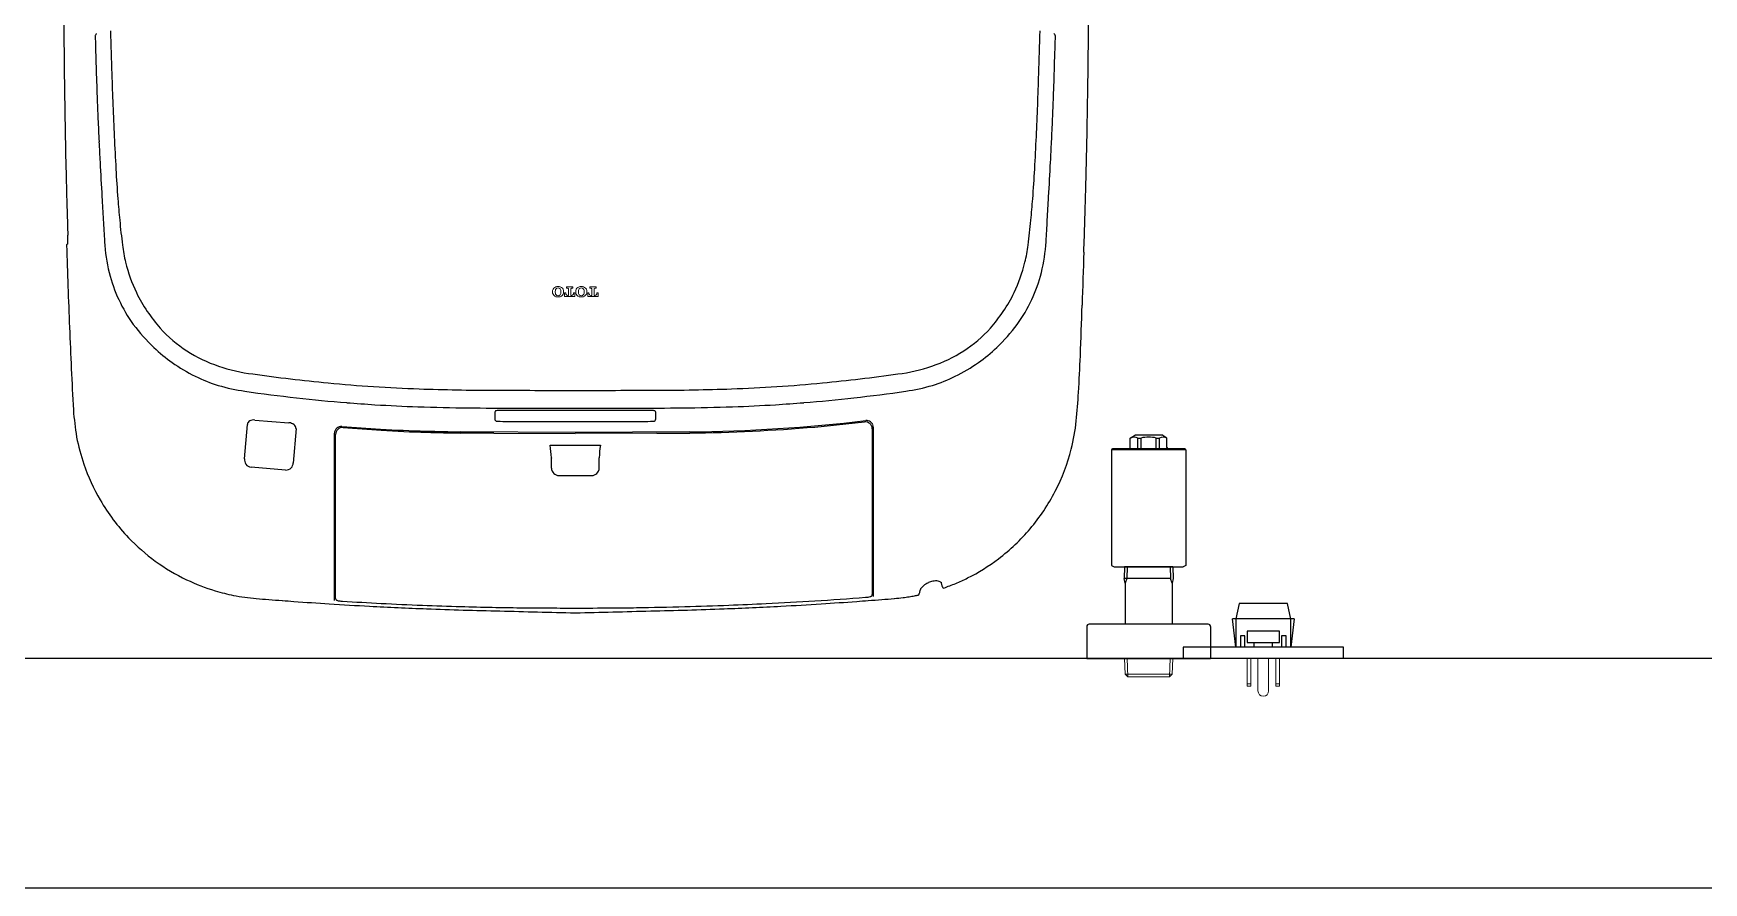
# Model space of a CAD drawing. Header units: centimetres. Extents: x -2363 to 10982, y -15317 to 6533.
# Drawn here: x -535.6 to -462.8, y -2000.2 to -1963.1 of the extents above; entities that cross this region are included whole.
import ezdxf

# ---------------------------------------------------------------- set-up
doc = ezdxf.new("R2010")
doc.units = ezdxf.units.CM
doc.header["$MEASUREMENT"] = 0
doc.layers.add('00_Walls', color=6, linetype='Continuous')
doc.layers.add('01_Toilets_Details', color=8, linetype='Continuous')

msp = doc.modelspace()

# ---------------------------------------------------------------- linework, layer by layer
at = {"layer": '00_Walls'}
msp.add_lwpolyline([(-405.486, -1770.422), (-565.868, -1770.422), (-565.906, -1705.402), (-585.906, -1705.402), (-585.486, -2415.422), (-565.486, -2415.422), (-565.732, -2000.412), (224.514, -2000.412), (224.514, -2300.412), (234.514, -2300.412), (234.514, -1990.412), (232.374, -1592.242), (222.374, -1592.242), (223.331, -1770.407), (-305.486, -1770.412), (-315.486, -1770.412), (-315.486, -1990.412), (-565.738, -1990.412), (-565.862, -1780.412), (-405.486, -1780.412)], close=True, dxfattribs=at)
at = {"layer": '01_Toilets_Details'}
for p, q in [((-532.916, -1963.256), (-532.906, -1963.58)), ((-491.055, -1963.58), (-491.045, -1963.256)), ((-525.96, -1979.999), (-524.464, -1980.118)), ((-515.49, -1979.655), (-515.49, -1979.943)), ((-511.98, -1979.587), (-515.39, -1979.59)), ((-508.57, -1979.59), (-511.98, -1979.587)), ((-508.47, -1979.943), (-508.47, -1979.655)), ((-501.536, -1980.304), (-499.365, -1980.082)), ((-526.398, -1981.698), (-526.28, -1980.189)), ((-524.158, -1980.372), (-524.276, -1981.875)), ((-522.48, -1987.881), (-522.48, -1980.575)), ((-522.43, -1987.793), (-522.43, -1980.63)), ((-515.53, -1980.579), (-516.976, -1980.566)), ((-511.98, -1980.541), (-516.975, -1980.516)), ((-515.53, -1980.579), (-511.98, -1980.591)), ((-506.986, -1980.516), (-511.98, -1980.541)), ((-508.431, -1980.579), (-511.98, -1980.591)), ((-508.431, -1980.579), (-506.985, -1980.566)), ((-499.03, -1980.38), (-499.03, -1987.618)), ((-498.98, -1987.705), (-498.98, -1980.324)), ((-487.78, -1980.786), (-487.549, -1980.652)), ((-487.78, -1981.192), (-487.78, -1980.786)), ((-487.549, -1980.652), (-486.411, -1980.652)), ((-487.447, -1981.252), (-487.447, -1980.786)), ((-487.447, -1980.786), (-487.31, -1980.786)), ((-487.31, -1981.252), (-487.31, -1980.786)), ((-486.651, -1981.252), (-486.651, -1980.786)), ((-486.651, -1980.786), (-486.514, -1980.786)), ((-486.514, -1981.252), (-486.514, -1980.786)), ((-486.18, -1980.786), (-486.411, -1980.652)), ((-486.18, -1981.192), (-486.18, -1980.786)), ((-511.98, -1981.105), (-513.074, -1981.104)), ((-510.886, -1981.104), (-511.98, -1981.105)), ((-488.605, -1981.302), (-488.605, -1986.34)), ((-485.355, -1981.302), (-488.605, -1981.302)), ((-486.98, -1981.252), (-488.555, -1981.252)), ((-485.405, -1981.252), (-486.98, -1981.252)), ((-485.355, -1981.302), (-485.355, -1986.34)), ((-524.615, -1982.18), (-526.114, -1982.061)), ((-513.023, -1981.646), (-513.023, -1981.666)), ((-513.023, -1982.1), (-513.023, -1981.666)), ((-510.938, -1981.666), (-510.938, -1981.646)), ((-510.938, -1982.1), (-510.938, -1981.666)), ((-512.69, -1982.423), (-511.98, -1982.423)), ((-511.98, -1982.423), (-511.271, -1982.423)), ((-488.605, -1986.34), (-488.48, -1986.412)), ((-488.48, -1986.412), (-485.48, -1986.412)), ((-488.031, -1986.412), (-488.047, -1986.912)), ((-485.929, -1986.412), (-488.031, -1986.412)), ((-487.915, -1986.412), (-487.931, -1986.912)), ((-486.046, -1986.412), (-486.03, -1986.912)), ((-485.929, -1986.412), (-485.914, -1986.912)), ((-485.355, -1986.34), (-485.48, -1986.412)), ((-496.933, -1987.404), (-496.931, -1987.388)), ((-488.01, -1987.112), (-488.047, -1986.912)), ((-486.03, -1986.912), (-488.047, -1986.912)), ((-487.931, -1986.912), (-488.01, -1987.112)), ((-488.01, -1987.112), (-488.01, -1988.912)), ((-485.95, -1987.112), (-486.03, -1986.912)), ((-485.914, -1986.912), (-485.95, -1987.112)), ((-485.95, -1987.112), (-485.95, -1988.912)), ((-483.03, -1988.012), (-483.18, -1988.68)), ((-480.93, -1988.012), (-483.03, -1988.012)), ((-480.78, -1988.682), (-480.93, -1988.012)), ((-480.63, -1988.681), (-483.33, -1988.681)), ((-483.18, -1989.912), (-483.33, -1988.681)), ((-483.18, -1988.68), (-483.18, -1989.912)), ((-480.63, -1988.681), (-480.78, -1989.912)), ((-480.78, -1989.912), (-480.78, -1988.682)), ((-489.68, -1989.012), (-489.68, -1990.412)), ((-486.98, -1988.912), (-489.58, -1988.912)), ((-484.38, -1988.912), (-486.98, -1988.912)), ((-484.28, -1989.012), (-484.28, -1990.412)), ((-482.98, -1989.412), (-482.98, -1989.912)), ((-482.78, -1989.412), (-482.98, -1989.412)), ((-482.78, -1989.912), (-482.78, -1989.412)), ((-482.68, -1989.212), (-482.68, -1989.712)), ((-481.28, -1989.212), (-482.68, -1989.212)), ((-481.28, -1989.712), (-481.28, -1989.212)), ((-481.18, -1989.412), (-481.18, -1989.912)), ((-480.98, -1989.412), (-481.18, -1989.412)), ((-480.98, -1989.912), (-480.98, -1989.412)), ((-485.48, -1989.912), (-485.48, -1990.412)), ((-478.48, -1989.912), (-485.48, -1989.912)), ((-480.78, -1989.912), (-483.18, -1989.912)), ((-482.68, -1989.712), (-481.28, -1989.712)), ((-482.38, -1989.912), (-482.38, -1989.712)), ((-481.58, -1989.912), (-481.58, -1989.712)), ((-478.48, -1990.412), (-478.48, -1989.912)), ((-489.68, -1990.412), (-486.98, -1990.412)), ((-486.98, -1990.412), (-484.28, -1990.412))]:
    msp.add_line(p, q, dxfattribs=at)
at = {"layer": '01_Toilets_Details', "lineweight": 0}
for p, q in [((-512.085, -1974.193), (-512.364, -1974.193)), ((-512.364, -1974.193), (-512.364, -1974.245)), ((-512.305, -1974.245), (-512.364, -1974.245)), ((-512.277, -1974.559), (-512.277, -1974.273)), ((-512.172, -1974.273), (-512.172, -1974.559)), ((-512.085, -1974.245), (-512.144, -1974.245)), ((-512.085, -1974.245), (-512.085, -1974.193)), ((-511.073, -1974.193), (-511.352, -1974.193)), ((-511.352, -1974.193), (-511.352, -1974.245)), ((-511.293, -1974.245), (-511.352, -1974.245)), ((-511.265, -1974.559), (-511.265, -1974.273)), ((-511.16, -1974.273), (-511.16, -1974.559)), ((-511.073, -1974.245), (-511.132, -1974.245)), ((-511.073, -1974.245), (-511.073, -1974.193)), ((-512.452, -1974.612), (-512.452, -1974.455)), ((-512.452, -1974.455), (-512.396, -1974.455)), ((-511.998, -1974.612), (-512.452, -1974.612)), ((-512.396, -1974.455), (-512.396, -1974.472)), ((-512.321, -1974.559), (-512.277, -1974.559)), ((-512.172, -1974.559), (-512.129, -1974.559)), ((-512.054, -1974.455), (-511.998, -1974.455)), ((-512.054, -1974.472), (-512.054, -1974.455)), ((-511.998, -1974.455), (-511.998, -1974.612)), ((-511.439, -1974.612), (-511.439, -1974.455)), ((-511.439, -1974.455), (-511.384, -1974.455)), ((-510.986, -1974.612), (-511.439, -1974.612)), ((-511.384, -1974.455), (-511.384, -1974.472)), ((-511.308, -1974.559), (-511.265, -1974.559)), ((-511.16, -1974.559), (-511.117, -1974.559)), ((-511.042, -1974.455), (-510.986, -1974.455)), ((-511.042, -1974.472), (-511.042, -1974.455)), ((-510.986, -1974.455), (-510.986, -1974.612)), ((-488.01, -1991.092), (-488.031, -1990.412)), ((-487.89, -1991.212), (-487.915, -1990.412)), ((-486.071, -1991.212), (-486.046, -1990.412)), ((-485.951, -1991.092), (-485.929, -1990.412)), ((-482.68, -1991.609), (-482.68, -1990.412)), ((-482.53, -1990.412), (-482.53, -1991.609)), ((-482.213, -1990.412), (-482.213, -1991.82)), ((-481.748, -1991.82), (-481.748, -1990.412)), ((-481.43, -1991.609), (-481.43, -1990.412)), ((-481.28, -1990.412), (-481.28, -1991.609)), ((-487.89, -1991.212), (-488.01, -1991.092)), ((-485.951, -1991.092), (-488.01, -1991.092)), ((-486.074, -1991.212), (-487.887, -1991.212)), ((-486.071, -1991.212), (-485.951, -1991.092)), ((-482.68, -1991.512), (-482.53, -1991.512)), ((-482.53, -1991.609), (-482.68, -1991.609)), ((-481.28, -1991.512), (-481.43, -1991.512)), ((-481.28, -1991.609), (-481.43, -1991.609))]:
    msp.add_line(p, q, dxfattribs=at)
at = {"layer": '01_Toilets_Details'}
for centre, radius, start, end in [((815.572, -1949.697), 1349.92, 180.538813, 180.622075), ((-532.769, -1963.249), 0.147, 174.13598, 182.58669), ((-532.872, -1963.239), 0.0437, 152.43951, 173.52826), ((-532.684, -1963.317), 0.247, 151.53768, 156.63313), ((-532.562, -1963.367), 0.379, 146.72726, 153.63111), ((-532.632, -1963.321), 0.295, 138.68551, 146.68756), ((-2.823, -1947.448), 529.655, 181.68442, 181.88771), ((-1021.138, -1947.448), 529.655, 358.11229, 358.31558), ((-491.329, -1963.321), 0.295, 33.31244, 41.31449), ((-491.399, -1963.367), 0.379, 26.36889, 33.27274), ((-491.277, -1963.317), 0.247, 23.36687, 28.46232), ((-491.089, -1963.239), 0.0437, 6.47174, 27.56049), ((-491.192, -1963.249), 0.147, 357.41331, 5.86402), ((-869.309, -1959.641), 379.723, 359.15393, 359.52908), ((-8.658, -1948.065), 524.477, 181.6951, 181.80323), ((-1015.303, -1948.065), 524.477, 358.19677, 358.3049), ((-81.732, -1959.344), 452.564, 180.63418, 180.94904), ((-303.422, -1957.472), 229.564, 181.77165, 182.10445), ((-720.539, -1957.472), 229.564, 357.89555, 358.22835), ((-346.4, -1959.053), 185.882, 181.80108, 182.64408), ((-677.561, -1959.053), 185.882, 357.35592, 358.19892), ((-973.908, -1958.273), 484.331, 358.90109, 359.17473), ((-371.108, -1959.983), 161.831, 182.09588, 182.43647), ((-652.852, -1959.983), 161.831, 357.56353, 357.90412), ((-205.254, -1961.16), 329.03, 180.98914, 181.36792), ((-349.943, -1959.054), 183.016, 182.44536, 182.75561), ((-674.017, -1959.054), 183.016, 357.24439, 357.55464), ((-404.529, -1961.755), 127.69, 182.63631, 183.27352), ((-619.431, -1961.755), 127.69, 356.72648, 357.36369), ((-788.098, -1961.978), 298.484, 358.45727, 358.92816), ((-314.473, -1957.32), 218.529, 182.76273, 182.99799), ((-709.488, -1957.32), 218.529, 357.00201, 357.23727), ((-174.935, -1960.473), 359.356, 181.36203, 181.55836), ((-100.146, -1945.653), 433.173, 183.05639, 183.25714), ((-477.769, -1966.196), 54.317, 183.00881, 184.38015), ((-546.192, -1966.196), 54.317, 355.61985, 356.99119), ((-923.815, -1945.653), 433.173, 356.74286, 356.94361), ((-112.433, -1958.785), 421.881, 181.55673, 181.72107), ((-308.511, -1957.926), 224.448, 183.15141, 183.40629), ((-478.069, -1966.013), 54.032, 184.59723, 185.59829), ((-545.892, -1966.013), 54.032, 354.40171, 355.40277), ((-715.45, -1957.926), 224.448, 356.59371, 356.84859), ((-995.18, -1955.649), 505.662, 358.07135, 358.37211), ((-476.912, -1968.561), 55.715, 182.77853, 183.76196), ((-508.725, -1969.256), 23.207, 185.0135, 187.69822), ((-515.235, -1969.256), 23.207, 352.30178, 354.9865), ((-547.049, -1968.561), 55.715, 356.23804, 357.22147), ((887.255, -1929.257), 1422.005, 181.700497, 181.719554), ((-546.158, -1972.291), 12.054, 0.70634, 1.72403), ((-534.115, -1972.371), 0.05, 85.47543, 181.86533), ((-3.674, -1954.731), 530.784, 181.90473, 182.29179), ((-534.683, -1972.261), 0.575, 354.01281, 359.25612), ((-536.04, -1972.164), 1.935, 356.90311, 0.65824), ((-525.265, -1971.809), 7.254, 183.22032, 194.00141), ((-524.615, -1971.46), 7.166, 187.25118, 193.35207), ((-499.346, -1971.46), 7.166, 346.64793, 352.74882), ((-498.696, -1971.809), 7.254, 345.99859, 356.77968), ((291.96, -1999.85), 782.237, 178.008551, 178.178114), ((-525.859, -1971.947), 6.644, 194.08661, 204.92214), ((-525.11, -1971.554), 6.662, 193.55195, 205.6652), ((-498.851, -1971.554), 6.662, 334.3348, 346.44805), ((-498.102, -1971.947), 6.644, 335.07786, 345.91339), ((-525.885, -1971.956), 6.617, 204.94105, 215.80238), ((-525.386, -1971.712), 6.345, 205.45626, 214.03586), ((-498.575, -1971.712), 6.345, 325.96414, 334.54374), ((-498.076, -1971.956), 6.617, 324.19762, 335.05895), ((-670.581, -1969.923), 180.77, 357.69371, 358.39668), ((-520.393, -1967.886), 12.63, 215.74406, 219.91272), ((-503.568, -1967.886), 12.63, 320.08728, 324.25594), ((-240.753, -1964.104), 293.52, 182.31419, 183.0185), ((-524.739, -1970.938), 8.143, 216.89824, 226.39219), ((-525.716, -1972.057), 5.874, 222.01787, 251.97745), ((-498.245, -1972.057), 5.874, 288.02255, 317.98213), ((-499.222, -1970.938), 8.143, 313.60781, 323.10176), ((-525.408, -1971.632), 7.18, 226.43645, 234.67381), ((-498.553, -1971.632), 7.18, 305.32619, 313.56355), ((-552.771, -1974.761), 62.861, 356.32457, 357.77845), ((-525.261, -1971.432), 7.427, 234.64148, 243.71137), ((-525.209, -1971.033), 7.007, 250.6237, 263.16411), ((-498.752, -1971.033), 7.007, 276.83589, 289.3763), ((-498.7, -1971.432), 7.427, 296.28863, 305.35852), ((-525.524, -1971.948), 6.848, 243.77325, 252.77285), ((-525.121, -1970.076), 8.757, 253.87781, 261.66332), ((-516.056, -1907.586), 71.109, 261.92655, 264.59305), ((-516.423, -1912.083), 66.598, 264.543, 267.96562), ((-515.412, -1882.868), 95.83, 267.98139, 269.94678), ((-508.549, -1882.868), 95.83, 270.05322, 272.01861), ((-507.538, -1912.083), 66.598, 272.03438, 275.457), ((-507.905, -1907.586), 71.109, 275.40695, 278.07345), ((-498.84, -1970.076), 8.757, 278.33668, 286.12219), ((-498.437, -1971.948), 6.848, 287.22715, 296.22675), ((-516.153, -1907.959), 71.518, 261.77048, 263.59493), ((-516.222, -1908.323), 71.149, 263.61739, 265.3856), ((-516.392, -1910.619), 68.847, 265.37271, 266.40097), ((-516.561, -1913.122), 66.338, 266.41081, 268.02963), ((-509.606, -455.338), 1523.371, 269.778293, 269.910703), ((-514.355, -455.338), 1523.371, 270.089297, 270.221707), ((-507.4, -1913.122), 66.338, 271.97037, 273.58919), ((-507.569, -1910.619), 68.847, 273.59903, 274.62729), ((-507.739, -1908.323), 71.149, 274.6144, 276.38261), ((-507.808, -1907.959), 71.518, 276.40507, 278.22952), ((-514.878, -1977.448), 24.875, 354.0184, 356.90599), ((-518.659, -1978.313), 15.258, 184.68929, 189.15425), ((-526.092, -1980.211), 0.189, 114.45476, 173.36195), ((-526.002, -1980.357), 0.36, 83.30972, 117.91094), ((-524.512, -1980.578), 0.462, 54.19928, 84.08684), ((-515.483, -1876.23), 103.245, 268.13592, 269.35688), ((-514.251, -1759.981), 219.501, 269.37574, 269.91293), ((-515.383, -1979.949), 0.107, 176.69905, 271.44288), ((-515.4, -1979.685), 0.0958, 84.54392, 161.43275), ((-510.176, 606.382), 2586.443, 269.884705, 269.906137), ((-503.792, 1827.777), 3807.274, 269.837588, 269.876772), ((-512.275, -667.274), 1312.786, 269.906688, 269.954686), ((-511.303, 1093.478), 3073.538, 269.962523, 269.987369), ((-520.169, 1827.777), 3807.274, 270.123228, 270.162412), ((-512.658, 1093.478), 3073.538, 270.012631, 270.037477), ((-511.686, -667.274), 1312.786, 270.045314, 270.093312), ((-513.785, 606.382), 2586.443, 270.093863, 270.115295), ((-509.71, -1759.981), 219.501, 270.08707, 270.62426), ((-508.578, -1979.949), 0.107, 268.55712, 3.30095), ((-508.561, -1979.685), 0.0958, 18.56725, 95.45608), ((-508.478, -1876.23), 103.245, 270.64312, 271.86408), ((-507.737, -1908.505), 72.015, 270.59803, 276.71568), ((-499.334, -1980.392), 0.311, 51.34634, 95.84281), ((-499.282, -1980.329), 0.304, 53.51327, 96.38347), ((-499.273, -1980.317), 0.29, 23.58074, 53.60788), ((-498.247, -1979.235), 8.148, 345.57671, 354.33557), ((-525.505, -1979.198), 8.361, 190.62978, 199.03587), ((-524.354, -1980.363), 0.195, 357.31179, 54.9635), ((-522.18, -1980.576), 0.3, 85.36735, 179.89834), ((-522.13, -1980.63), 0.3, 85.32194, 179.98715), ((-508.349, -1794.644), 186.145, 265.74638, 266.26428), ((-508.634, -1797.728), 183.099, 265.78047, 266.30359), ((-517.014, -1925.457), 55.046, 266.39317, 268.46449), ((-516.788, -1920.493), 60.064, 266.51577, 268.39326), ((-514.832, -1849.523), 131.01, 268.40029, 269.06261), ((-514.557, -1836.693), 143.894, 268.44103, 269.03697), ((-507.901, -1904.904), 75.668, 270.69342, 274.82487), ((-499.344, -1980.387), 0.314, 1.17541, 49.32709), ((-499.579, -1980.39), 0.602, 6.25244, 18.21145), ((-487.614, -1981.104), 0.359, 62.29186, 117.70814), ((-486.98, -1982.087), 1.342, 75.7777, 104.2223), ((-486.347, -1981.104), 0.359, 62.29195, 117.70805), ((-518.736, -1981.918), 5.72, 2.73471, 8.19058), ((-505.225, -1981.918), 5.72, 171.80942, 177.26529), ((-498.717, -1979.148), 8.625, 332.67105, 345.79307), ((-488.555, -1981.302), 0.05, 90, 180), ((-487.84, -1981.192), 0.06, 270, 0), ((-486.12, -1981.192), 0.06, 180, 270), ((-485.405, -1981.302), 0.05, 0, 90), ((-525.329, -1979.193), 8.529, 198.68035, 210.2396), ((-526.039, -1981.732), 0.361, 174.64089, 212.14808), ((-526.091, -1981.759), 0.302, 213.02966, 265.49748), ((-524.591, -1981.876), 0.306, 265.44696, 317.8411), ((-524.641, -1981.839), 0.367, 318.84284, 354.49833), ((-512.687, -1982.087), 0.336, 182.11223, 269.49666), ((-511.273, -1982.087), 0.336, 270.50334, 357.88777), ((-525.129, -1979.091), 8.753, 210.1575, 223.66545), ((-498.813, -1979.106), 8.73, 319.78153, 332.71592), ((-525.173, -1979.111), 8.707, 223.77067, 233.98842), ((-498.808, -1979.092), 8.736, 307.19297, 319.69014), ((-525.193, -1979.153), 8.662, 233.93366, 244.42537), ((-498.836, -1979.052), 8.784, 296.82478, 307.17652), ((-525.16, -1979.065), 8.755, 244.47948, 253.29889), ((-502.476, -1986.065), 5.702, 345.89128, 346.4182), ((-496.841, -1987.416), 0.0947, 149.24594, 163.12955), ((-496.56, -1987.612), 0.437, 138.788, 145.98359), ((-496.331, -1987.8), 0.733, 132.38951, 139.45986), ((-496.221, -1987.919), 0.895, 124.1524, 132.50781), ((-496.111, -1988.062), 1.076, 120.31507, 124.72369), ((-496.319, -1987.717), 0.672, 112.64588, 119.83123), ((-493.681, -1993.928), 7.421, 112.28002, 112.9798), ((-496.29, -1987.629), 0.603, 100.07354, 109.83708), ((-496.25, -1987.781), 0.76, 92.25756, 101.01076), ((-496.264, -1987.581), 0.56, 79.1949, 91.62979), ((-496.235, -1987.408), 0.384, 64.70734, 78.5823), ((-496.157, -1987.23), 0.191, 48.04372, 63.0233), ((-495.904, -1987.079), 0.126, 180.6092, 199.7992), ((-484.015, -1983.931), 12.424, 194.87991, 195.134), ((-494.042, -1986.641), 2.038, 195.19959, 196.82911), ((-495.193, -1986.979), 0.839, 197.44755, 201.22318), ((-495.874, -1987.273), 0.101, 185.74086, 197.00688), ((-495.924, -1987.283), 0.05, 202.78609, 287.73333), ((-504.656, -1964.069), 24.851, 290.60832, 291.88347), ((-498.252, -1980.21), 7.487, 292.44257, 296.83794), ((-525.158, -1979.068), 8.753, 253.27717, 258.62899), ((-525.189, -1979.201), 8.617, 258.656, 265.31739), ((-429.896, -731.959), 1259.494, 265.628795, 265.653592), ((-489.163, -1512.533), 476.673, 265.64633, 265.71799), ((-502.039, -1684.882), 303.844, 265.71266, 265.80745), ((-511.828, -1820.439), 167.934, 265.75692, 266.28579), ((-513.214, -1841.196), 147.131, 266.30073, 266.98629), ((-522.342, -1987.787), 0.0889, 183.60036, 205.82178), ((-522.359, -1987.795), 0.0701, 206.21196, 239.28796), ((-522.308, -1987.717), 0.164, 237.98839, 254.20375), ((-522.202, -1987.371), 0.525, 253.29927, 261.22205), ((-522.049, -1986.405), 1.503, 261.09224, 266.77804), ((-498.614, -1575.217), 413.358, 266.73827, 266.97277), ((-511.78, -1812.321), 176.041, 267.01435, 267.82377), ((-513.245, -1847.74), 140.444, 267.06171, 267.79569), ((-511.993, -1816.039), 172.169, 267.78514, 268.34627), ((-512.277, -1826.97), 161.234, 268.33522, 268.81916), ((-511.987, -1814.918), 173.29, 271.57973, 272.2187), ((-512.181, -1812.321), 176.041, 272.17623, 272.98565), ((-510.774, -1847.441), 140.744, 272.23765, 272.89792), ((-515.589, -1753.152), 235.156, 272.90823, 273.42745), ((-510.747, -1841.196), 147.131, 273.01371, 273.69927), ((-508.108, -1876.532), 111.549, 273.38051, 274.51743), ((-512.133, -1820.439), 167.934, 273.71421, 274.24308), ((-521.921, -1684.882), 303.844, 274.19255, 274.28734), ((-499.492, -1985.349), 2.392, 274.06243, 276.89599), ((-534.798, -1512.533), 476.673, 274.28201, 274.35367), ((-499.303, -1986.982), 0.749, 277.59392, 284.54685), ((-499.158, -1987.549), 0.162, 285.07624, 300.52909), ((-499.126, -1987.6), 0.103, 299.59662, 321.78034), ((-499.104, -1987.62), 0.0734, 323.30026, 0.9775), ((-594.065, -731.959), 1259.494, 274.346408, 274.371205), ((-500.288, -1965.04), 22.857, 275.57309, 276.54042), ((-498.511, -1980.974), 6.824, 276.9491, 279.18217), ((-498.884, -1978.725), 9.105, 279.24168, 280.71207), ((-504.363, -1949.335), 39, 280.59639, 280.84348), ((-497.036, -1987.591), 0.0495, 281.18955, 0.41088), ((-498.79, -1986.941), 1.917, 340.18299, 341.53965), ((-497.883, -1987.252), 0.958, 342.03087, 345.05691), ((-498.917, -1986.965), 2.032, 344.75692, 346.03435), ((-512.314, -1831.024), 157.332, 267.75937, 268.92412), ((-512.753, -1848.774), 139.425, 268.82987, 269.32982), ((-505.586, -1675.683), 312.795, 268.22622, 268.82857), ((-512.225, -1801.592), 186.61, 269.33725, 269.7476), ((-508.982, -1126.201), 862.009, 269.729819, 269.800736), ((-513.259, -1480.854), 507.352, 270.14439, 270.31869), ((-518.375, -1675.683), 312.795, 271.17143, 271.77378), ((-511.407, -1842.504), 145.697, 270.38161, 270.82605), ((-511.552, -1832.59), 155.612, 270.82661, 271.59891), ((-511.647, -1831.024), 157.332, 271.07588, 272.24063), ((-489.58, -1989.012), 0.1, 90, 180), ((-484.38, -1989.012), 0.1, 0, 90)]:
    msp.add_arc(centre, radius, start, end, dxfattribs=at)
at = {"layer": '01_Toilets_Details', "lineweight": 0}
for centre, radius, start, end in [((-512.766, -1974.388), 0.208, 106.47959, 168.73815), ((-512.724, -1974.356), 0.128, 136.24897, 169.06186), ((-512.731, -1974.507), 0.332, 73.52041, 106.47959), ((-512.731, -1974.35), 0.119, 43.75103, 136.24897), ((-512.737, -1974.356), 0.128, 10.93814, 43.75103), ((-512.696, -1974.388), 0.208, 11.26185, 73.52041), ((-512.305, -1974.273), 0.0279, 0, 90), ((-512.144, -1974.273), 0.0279, 90, 180), ((-511.754, -1974.388), 0.208, 106.47959, 168.73815), ((-511.712, -1974.356), 0.128, 136.24897, 169.06186), ((-511.719, -1974.507), 0.332, 73.52041, 106.47959), ((-511.719, -1974.35), 0.119, 43.75103, 136.24897), ((-511.725, -1974.356), 0.128, 10.93814, 43.75103), ((-511.684, -1974.388), 0.208, 11.26185, 73.52041), ((-511.293, -1974.273), 0.0279, 0, 90), ((-511.132, -1974.273), 0.0279, 90, 180), ((-512.696, -1974.402), 0.279, 168.73815, 191.26185), ((-512.766, -1974.416), 0.208, 191.26185, 253.52041), ((-512.486, -1974.402), 0.37, 169.06186, 190.93814), ((-512.724, -1974.448), 0.128, 190.93814, 223.75103), ((-512.731, -1974.298), 0.332, 253.52041, 286.47959), ((-512.731, -1974.455), 0.119, 223.75103, 316.24897), ((-512.737, -1974.448), 0.128, 316.24897, 349.06186), ((-512.696, -1974.416), 0.208, 286.47959, 348.73815), ((-512.975, -1974.402), 0.37, 349.06186, 10.93814), ((-512.766, -1974.402), 0.279, 348.73815, 11.26185), ((-512.294, -1974.472), 0.101, 180, 213.74899), ((-512.321, -1974.489), 0.0698, 213.74899, 270), ((-512.129, -1974.489), 0.0698, 270, 326.25101), ((-512.155, -1974.472), 0.101, 326.25101, 0), ((-511.684, -1974.402), 0.279, 168.73815, 191.26185), ((-511.754, -1974.416), 0.208, 191.26185, 253.52041), ((-511.474, -1974.402), 0.37, 169.06186, 190.93814), ((-511.712, -1974.448), 0.128, 190.93814, 223.75103), ((-511.719, -1974.298), 0.332, 253.52041, 286.47959), ((-511.719, -1974.455), 0.119, 223.75103, 316.24897), ((-511.725, -1974.448), 0.128, 316.24897, 349.06186), ((-511.684, -1974.416), 0.208, 286.47959, 348.73815), ((-511.963, -1974.402), 0.37, 349.06186, 10.93814), ((-511.754, -1974.402), 0.279, 348.73815, 11.26185), ((-511.282, -1974.472), 0.101, 180, 213.74899), ((-511.308, -1974.489), 0.0698, 213.74899, 270), ((-511.117, -1974.489), 0.0698, 270, 326.25101), ((-511.143, -1974.472), 0.101, 326.25101, 0), ((-481.98, -1991.82), 0.233, 180, 270), ((-481.98, -1991.82), 0.233, 270, 0)]:
    msp.add_arc(centre, radius, start, end, dxfattribs=at)

doc.saveas('drawing.dxf')
